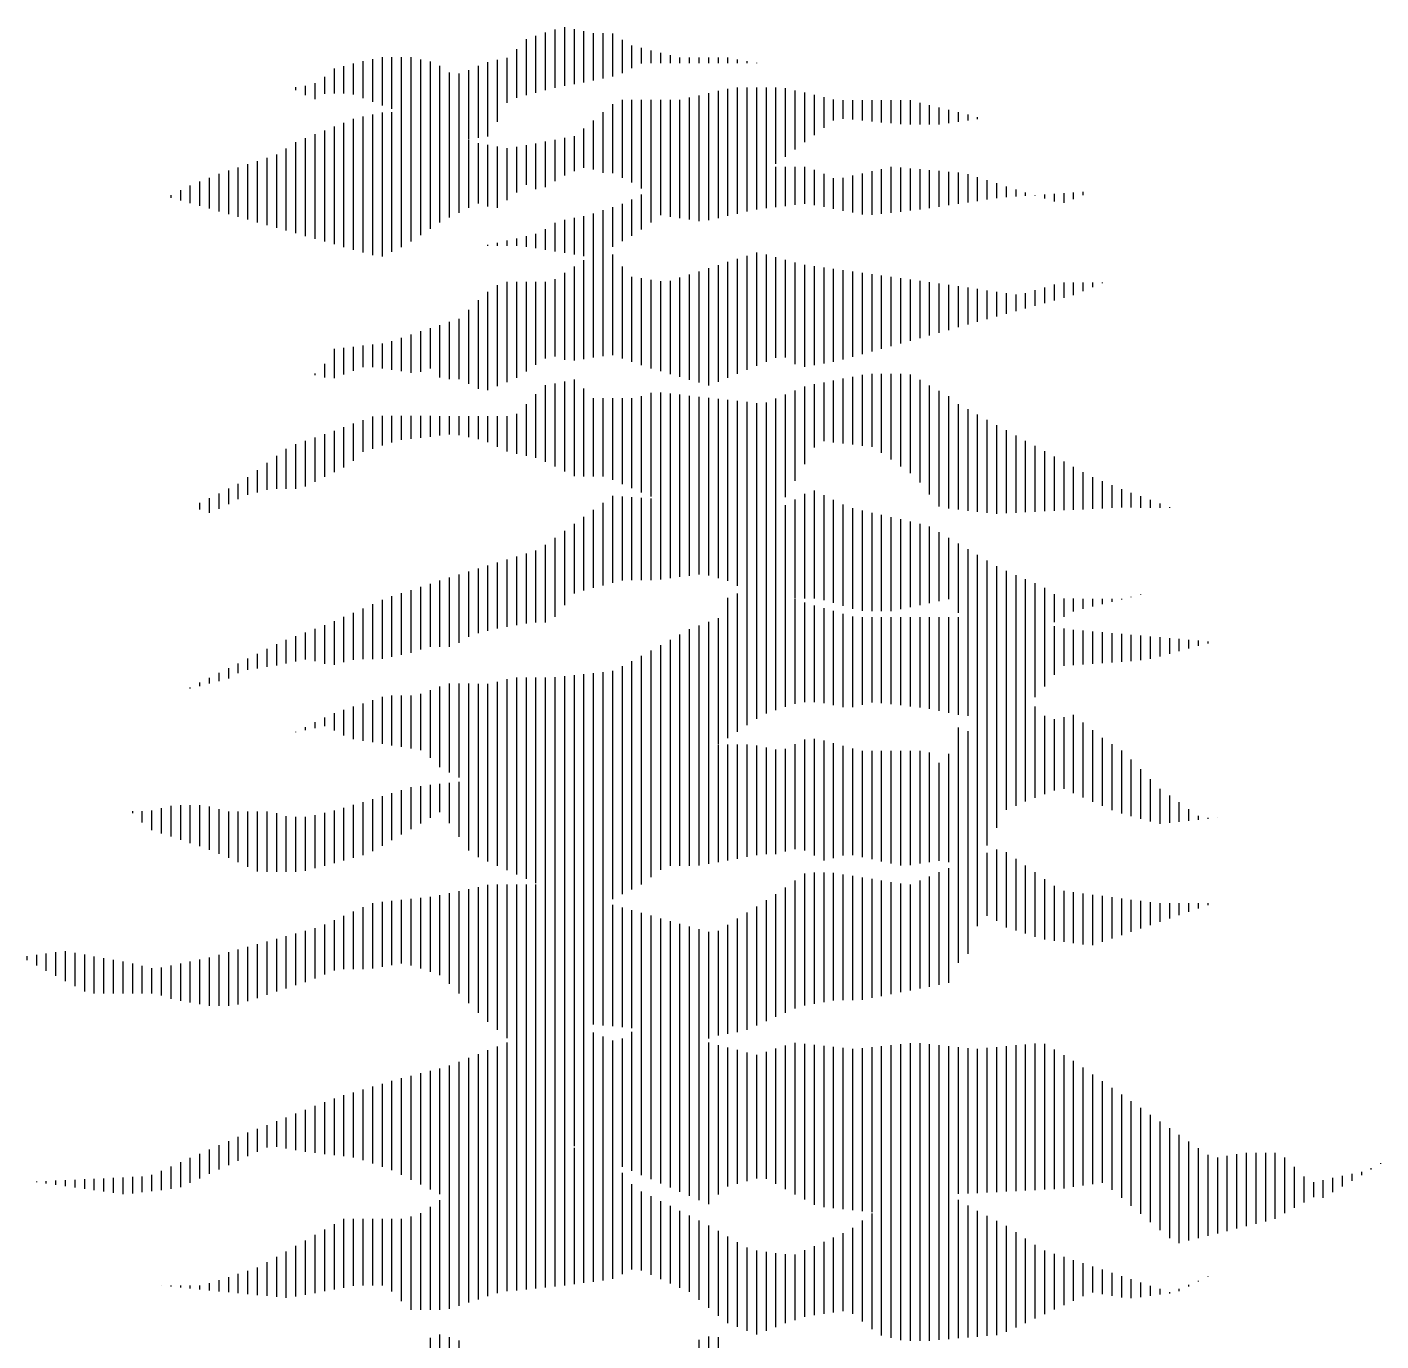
# Model space of a CAD drawing. Header units: millimetres. Extents: x 79741 to 173011, y 86123 to 135501.
# Drawn here: x 138283 to 143156, y 123466 to 128195 of the extents above; entities that cross this region are included whole.
import ezdxf

# ---------------------------------------------------------------- set-up
doc = ezdxf.new("R2010")
doc.units = ezdxf.units.MM

# ---------------------------------------------------------------- blocks, each defined once
blk = doc.blocks.new('A$C4B0C6653')
at = {"color": 0}
for p, q in [((2488.3, 7447.4), (2488.3, 7652.9)), ((2522.9, 7456.2), (2522.9, 7663.9)), ((2557.4, 7465.1), (2557.4, 7675)), ((2592, 7471.9), (2592, 7683.9)), ((2626.6, 7478.2), (2626.6, 7676.6)), ((2661.1, 7484.4), (2661.1, 7669.3)), ((2695.7, 7491.2), (2695.7, 7662.1)), ((2730.2, 7498.4), (2730.2, 7662.1)), ((2764.8, 7505.6), (2764.8, 7660.9)), ((2419.2, 7429.6), (2419.2, 7604.9)), ((2453.8, 7438.5), (2453.8, 7640.8)), ((2799.4, 7517.8), (2799.4, 7638.2)), ((2833.9, 7535.6), (2833.9, 7617.9)), ((2868.5, 7553.3), (2868.5, 7609)), ((1866.2, 7427.8), (1866.2, 7560.7)), ((1900.8, 7414.9), (1900.8, 7568.6)), ((1935.4, 7402), (1935.4, 7575.2)), ((1969.9, 7389.2), (1969.9, 7575.2)), ((2004.5, 7374.5), (2004.5, 7575.1)), ((2039, 7355.2), (2039, 7575.1)), ((2073.6, 7335.9), (2073.6, 7567.3)), ((2108.2, 7316.6), (2108.2, 7559.4)), ((2315.5, 7290.5), (2315.5, 7557.8)), ((2350.1, 7342.5), (2350.1, 7565.7)), ((2384.6, 7411.5), (2384.6, 7573.5)), ((2903, 7554.3), (2903, 7600.1)), ((2937.6, 7554.3), (2937.6, 7591.2)), ((2972.2, 7554.3), (2972.2, 7582.3)), ((3006.7, 7554.3), (3006.7, 7574.3)), ((3041.3, 7554.2), (3041.3, 7574.2)), ((3075.8, 7554.2), (3075.8, 7574.2)), ((3110.4, 7554.2), (3110.4, 7574.2)), ((3145, 7554.1), (3145, 7574.2)), ((3179.5, 7554.1), (3179.5, 7573.9)), ((3214.1, 7554.1), (3214.1, 7567.6)), ((3248.6, 7554), (3248.6, 7561.3)), ((3283.2, 7554), (3283.2, 7555)), ((1728, 7443.1), (1728, 7504.7)), ((1762.6, 7445.2), (1762.6, 7534.8)), ((1797.1, 7445.2), (1797.1, 7543.7)), ((1831.7, 7440.7), (1831.7, 7552.6)), ((2142.7, 7297.3), (2142.7, 7544.4)), ((2177.3, 7278), (2177.3, 7520.4)), ((2211.8, 7273), (2211.8, 7516.6)), ((2246.4, 7278.9), (2246.4, 7528.5)), ((2281, 7284.7), (2281, 7544.1)), ((1624.3, 7456.3), (1624.3, 7467.9)), ((1658.9, 7438.5), (1658.9, 7472.1)), ((1693.4, 7424.9), (1693.4, 7482.3)), ((3179.5, 7094.5), (3179.5, 7461.7)), ((3214.1, 7111.8), (3214.1, 7466.5)), ((3248.6, 7129), (3248.6, 7466.5)), ((3283.2, 7146.3), (3283.2, 7466.4)), ((3317.8, 7165.9), (3317.8, 7466.4)), ((3352.3, 7191.5), (3352.3, 7466.4)), ((3386.9, 7217.1), (3386.9, 7463.8)), ((3421.4, 7243.1), (3421.4, 7455.8)), ((2799.4, 7141.2), (2799.4, 7421.8)), ((2833.9, 7124.4), (2833.9, 7421.8)), ((2868.5, 7102.3), (2868.5, 7421.8)), ((2903, 7075.6), (2903, 7421.7)), ((2937.6, 7048.9), (2937.6, 7421.7)), ((2972.2, 7056.1), (2972.2, 7421.7)), ((3006.7, 7063.3), (3006.7, 7422.5)), ((3041.3, 7070.5), (3041.3, 7430.3)), ((3075.8, 7076.5), (3075.8, 7438.2)), ((3110.4, 7082.3), (3110.4, 7446)), ((3145, 7088.2), (3145, 7453.9)), ((3456, 7269.2), (3456, 7447.8)), ((3490.6, 7295.4), (3490.6, 7439.8)), ((3525.1, 7321.5), (3525.1, 7431.8)), ((3559.7, 7347.6), (3559.7, 7423.8)), ((3594.2, 7353.9), (3594.2, 7421.1)), ((3628.8, 7350.7), (3628.8, 7421.1)), ((3663.4, 7347.5), (3663.4, 7421.1)), ((3697.9, 7344.2), (3697.9, 7421.1)), ((3732.5, 7341), (3732.5, 7421)), ((3767, 7337.7), (3767, 7421)), ((3801.6, 7334.5), (3801.6, 7421)), ((3836.2, 7333.4), (3836.2, 7420.3)), ((3870.7, 7333.3), (3870.7, 7411.7)), ((1866.2, 6872.5), (1866.2, 7362.5)), ((1900.8, 6862.7), (1900.8, 7369.6)), ((1935.4, 6857.6), (1935.4, 7376.6)), ((1969.9, 6874.4), (1969.9, 7377.7)), ((2004.5, 6891.1), (2004.5, 7373.2)), ((2039, 6911.7), (2039, 7368.8)), ((2073.6, 6934.5), (2073.6, 7364.3)), ((2108.2, 6957.3), (2108.2, 7359.8)), ((2730.2, 7159.2), (2730.2, 7377.1)), ((2764.8, 7158.1), (2764.8, 7406.5)), ((3905.3, 7333.3), (3905.3, 7403.1)), ((3939.8, 7333.3), (3939.8, 7394.6)), ((3974.4, 7337.8), (3974.4, 7386)), ((4009, 7342.8), (4009, 7377.4)), ((4043.5, 7347.9), (4043.5, 7368.8)), ((4078.1, 7353), (4078.1, 7360.2)), ((1728, 6912), (1728, 7311.8)), ((1762.6, 6902.1), (1762.6, 7325.7)), ((1797.1, 6892.2), (1797.1, 7339.6)), ((1831.7, 6882.4), (1831.7, 7353.4)), ((2142.7, 6980.1), (2142.7, 7346.9)), ((2177.3, 6998.4), (2177.3, 7323.6)), ((2661.1, 7177.1), (2661.1, 7318.3)), ((2695.7, 7170.8), (2695.7, 7347.7)), ((1624.3, 6941.5), (1624.3, 7270.2)), ((1658.9, 6931.7), (1658.9, 7284.1)), ((1693.4, 6921.8), (1693.4, 7298)), ((2211.8, 7015.6), (2211.8, 7300.3)), ((2246.4, 7032.9), (2246.4, 7277)), ((2281, 7049), (2281, 7265.6)), ((2488.3, 7100.1), (2488.3, 7265.4)), ((2522.9, 7108.2), (2522.9, 7271.8)), ((2557.4, 7129.1), (2557.4, 7278.3)), ((2592, 7149.9), (2592, 7284.7)), ((2626.6, 7165.6), (2626.6, 7291.2)), ((1520.6, 6971.1), (1520.6, 7213.2)), ((1555.2, 6961.3), (1555.2, 7224.7)), ((1589.8, 6951.4), (1589.8, 7247.2)), ((2315.5, 7038.4), (2315.5, 7259.7)), ((2350.1, 7033.7), (2350.1, 7253.8)), ((2384.6, 7061.1), (2384.6, 7247.9)), ((2419.2, 7088.6), (2419.2, 7252.5)), ((2453.8, 7116), (2453.8, 7258.9)), ((1382.4, 7010.5), (1382.4, 7167.3)), ((1417, 7000.7), (1417, 7178.8)), ((1451.5, 6990.8), (1451.5, 7190.3)), ((1486.1, 6981), (1486.1, 7201.8)), ((3283.2, 7027.5), (3283.2, 7169)), ((3317.8, 7032), (3317.8, 7177.9)), ((3352.3, 7035.9), (3352.3, 7181.1)), ((3386.9, 7039.8), (3386.9, 7181.1)), ((3421.4, 7043.7), (3421.4, 7181.1)), ((3456, 7047.6), (3456, 7181.1)), ((3490.6, 7043.1), (3490.6, 7169.6)), ((3697.9, 7007.7), (3697.9, 7164.8)), ((3732.5, 7011.6), (3732.5, 7172.6)), ((3767, 7015.5), (3767, 7180.5)), ((3801.6, 7019.4), (3801.6, 7177.9)), ((3836.2, 7023.3), (3836.2, 7174.9)), ((3870.7, 7027.2), (3870.7, 7171.9)), ((3905.3, 7032.1), (3905.3, 7168.9)), ((3939.8, 7037.2), (3939.8, 7166)), ((1278.7, 7040.1), (1278.7, 7128.4)), ((1313.3, 7030.3), (1313.3, 7141.8)), ((1347.8, 7020.4), (1347.8, 7155.1)), ((2937.6, 7006.4), (2937.6, 7116.4)), ((2972.2, 7001.2), (2972.2, 7119.6)), ((3006.7, 6996.1), (3006.7, 7122.7)), ((3041.3, 6991), (3041.3, 7125.9)), ((3075.8, 6985.8), (3075.8, 7129)), ((3110.4, 6988.3), (3110.4, 7132.2)), ((3145, 6996.1), (3145, 7135.3)), ((3179.5, 7004), (3179.5, 7142.5)), ((3214.1, 7011.8), (3214.1, 7151.3)), ((3248.6, 7019.7), (3248.6, 7160.2)), ((3525.1, 7036.3), (3525.1, 7155.1)), ((3559.7, 7029.5), (3559.7, 7140.6)), ((3594.2, 7022.7), (3594.2, 7141.3)), ((3628.8, 7015.9), (3628.8, 7149.1)), ((3663.4, 7009.1), (3663.4, 7156.9)), ((3974.4, 7042.3), (3974.4, 7163)), ((4009, 7047.4), (4009, 7160)), ((4043.5, 7052.6), (4043.5, 7154.1)), ((4078.1, 7057.7), (4078.1, 7143.3)), ((4112.6, 7062.8), (4112.6, 7132.4)), ((4147.2, 7067.9), (4147.2, 7121.5)), ((1175, 7069.7), (1175, 7078.7)), ((1209.6, 7059.8), (1209.6, 7096.5)), ((1244.2, 7050), (1244.2, 7114.2)), ((2868.5, 6955.1), (2868.5, 7081.3)), ((2903, 6980.7), (2903, 7098.8)), ((4181.8, 7071.6), (4181.8, 7110.6)), ((4216.3, 7073.9), (4216.3, 7099.7)), ((4250.9, 7076.3), (4250.9, 7088.8)), ((4285.4, 7077.9), (4285.4, 7078.6)), ((4320, 7067), (4320, 7081)), ((4354.6, 7056.1), (4354.6, 7083.3)), ((4389.1, 7050.8), (4389.1, 7085.7)), ((4423.7, 7064.9), (4423.7, 7088)), ((4458.2, 7079.1), (4458.2, 7090.4)), ((2730.2, 6873.9), (2730.2, 7024.6)), ((2764.8, 6893.4), (2764.8, 7035.9)), ((2799.4, 6912.9), (2799.4, 7047.2)), ((2833.9, 6932.3), (2833.9, 7063.7)), ((2557.4, 6876.3), (2557.4, 6979.4)), ((2592, 6870.7), (2592, 6989.7)), ((2626.6, 6865), (2626.6, 6996.7)), ((2661.1, 6859.4), (2661.1, 7003.8)), ((2695.7, 6854.4), (2695.7, 7013.4)), ((2419.2, 6896.7), (2419.2, 6923.4)), ((2453.8, 6893.2), (2453.8, 6931.3)), ((2488.3, 6887.5), (2488.3, 6939.1)), ((2522.9, 6881.9), (2522.9, 6956.8)), ((2315.5, 6896.8), (2315.5, 6899.9)), ((2350.1, 6896.8), (2350.1, 6907.7)), ((2384.6, 6896.7), (2384.6, 6915.6)), ((2730.2, 6499), (2730.2, 6890.1)), ((3283.2, 6464.7), (3283.2, 6872)), ((2661.1, 6489), (2661.1, 6844.7)), ((2695.7, 6494), (2695.7, 6867.4)), ((2764.8, 6502.6), (2764.8, 6865)), ((3145, 6406.9), (3145, 6827.1)), ((3179.5, 6421.3), (3179.5, 6838.3)), ((3214.1, 6435.8), (3214.1, 6849.5)), ((3248.6, 6450.2), (3248.6, 6860.7)), ((3317.8, 6479.1), (3317.8, 6865.1)), ((3352.3, 6493.6), (3352.3, 6855.4)), ((3386.9, 6494.9), (3386.9, 6845.7)), ((3421.4, 6470.9), (3421.4, 6836.1)), ((3456, 6460.7), (3456, 6828.6)), ((3490.6, 6466.7), (3490.6, 6823.7)), ((2557.4, 6498.4), (2557.4, 6776.6)), ((2592, 6486.4), (2592, 6799.3)), ((2626.6, 6484), (2626.6, 6822)), ((2799.4, 6490.6), (2799.4, 6821.5)), ((2833.9, 6478.6), (2833.9, 6785.3)), ((2868.5, 6466.6), (2868.5, 6779.9)), ((2903, 6455.2), (2903, 6774.6)), ((3006.7, 6424.5), (3006.7, 6782.2)), ((3041.3, 6414.2), (3041.3, 6793.4)), ((3075.8, 6404), (3075.8, 6804.6)), ((3110.4, 6393.7), (3110.4, 6815.8)), ((3525.1, 6472.6), (3525.1, 6818.9)), ((3559.7, 6478.6), (3559.7, 6814)), ((3594.2, 6487.1), (3594.2, 6809.2)), ((3628.8, 6496.8), (3628.8, 6804.3)), ((3663.4, 6506.5), (3663.4, 6799.4)), ((3697.9, 6516.1), (3697.9, 6794.6)), ((3732.5, 6525.8), (3732.5, 6789.7)), ((3767, 6535.5), (3767, 6784.9)), ((3801.6, 6545.1), (3801.6, 6780)), ((3836.2, 6554.8), (3836.2, 6775.2)), ((2315.5, 6377.1), (2315.5, 6731.1)), ((2350.1, 6391.2), (2350.1, 6755)), ((2384.6, 6405.3), (2384.6, 6766.6)), ((2419.2, 6421.4), (2419.2, 6766.6)), ((2453.8, 6444.6), (2453.8, 6766.6)), ((2488.3, 6467.8), (2488.3, 6766.5)), ((2522.9, 6491), (2522.9, 6766.5)), ((2937.6, 6445), (2937.6, 6769.2)), ((2972.2, 6434.7), (2972.2, 6770.9)), ((3870.7, 6564.5), (3870.7, 6770.3)), ((3905.3, 6574.1), (3905.3, 6765.4)), ((3939.8, 6583.8), (3939.8, 6760.6)), ((3974.4, 6593.5), (3974.4, 6755.7)), ((4009, 6603.2), (4009, 6750.9)), ((4043.5, 6612.8), (4043.5, 6746)), ((4078.1, 6622.5), (4078.1, 6741.2)), ((4112.6, 6632.2), (4112.6, 6736.3)), ((4147.2, 6641.8), (4147.2, 6731.4)), ((4181.8, 6651.5), (4181.8, 6726.6)), ((4250.9, 6670.8), (4250.9, 6726.6)), ((4285.4, 6680.5), (4285.4, 6736.8)), ((4320, 6690.2), (4320, 6747)), ((4354.6, 6699.8), (4354.6, 6757.1)), ((4389.1, 6709.5), (4389.1, 6764.9)), ((4423.7, 6719.2), (4423.7, 6764.9)), ((4458.2, 6733.3), (4458.2, 6764.9)), ((4492.8, 6747.7), (4492.8, 6764.8)), ((4527.4, 6762.1), (4527.4, 6764.8)), ((2281, 6381.7), (2281, 6700.8)), ((4216.3, 6661.2), (4216.3, 6721.7)), ((2211.8, 6416.5), (2211.8, 6633.4)), ((2246.4, 6399.3), (2246.4, 6666.3)), ((2073.6, 6443.1), (2073.6, 6589)), ((2108.2, 6455.1), (2108.2, 6600.3)), ((2142.7, 6422.4), (2142.7, 6611.3)), ((2177.3, 6416.5), (2177.3, 6622.4)), ((1831.7, 6447), (1831.7, 6533.3)), ((1866.2, 6459.3), (1866.2, 6537.2)), ((1900.8, 6459.3), (1900.8, 6541.1)), ((1935.4, 6455), (1935.4, 6545)), ((1969.9, 6450), (1969.9, 6553.2)), ((2004.5, 6444.9), (2004.5, 6565.1)), ((2039, 6439.9), (2039, 6577.1)), ((1762.6, 6420.3), (1762.6, 6525.5)), ((1797.1, 6433.6), (1797.1, 6529.4)), ((1693.4, 6430.7), (1693.4, 6436.9)), ((1728, 6422.8), (1728, 6471.6)), ((3697.9, 6173), (3697.9, 6435.2)), ((3732.5, 6151.4), (3732.5, 6435.2)), ((3767, 6127), (3767, 6435.2)), ((3801.6, 6102.6), (3801.6, 6435.2)), ((3836.2, 6078.1), (3836.2, 6433.3)), ((2522.9, 6119), (2522.9, 6394.5)), ((2557.4, 6101.7), (2557.4, 6401.5)), ((2592, 6084.4), (2592, 6408.5)), ((2626.6, 6067.1), (2626.6, 6415.6)), ((3456, 6110.2), (3456, 6390.2)), ((3490.6, 6170.3), (3490.6, 6398.4)), ((3525.1, 6192.9), (3525.1, 6405.1)), ((3559.7, 6188.9), (3559.7, 6411.8)), ((3594.2, 6185), (3594.2, 6418.5)), ((3628.8, 6181), (3628.8, 6425.3)), ((3663.4, 6177), (3663.4, 6432)), ((3870.7, 6045.1), (3870.7, 6413.7)), ((3905.3, 6001.6), (3905.3, 6394.2)), ((2488.3, 6133.2), (2488.3, 6362.1)), ((2661.1, 6065.8), (2661.1, 6383.1)), ((2695.7, 6065.8), (2695.7, 6348.5)), ((2730.2, 6065.8), (2730.2, 6348.5)), ((2764.8, 6054.4), (2764.8, 6348.5)), ((2799.4, 6039), (2799.4, 6348.4)), ((2833.9, 6023.7), (2833.9, 6348.4)), ((2868.5, 6008.4), (2868.5, 6355)), ((2903, 5994.3), (2903, 6366.9)), ((2937.6, 5982.9), (2937.6, 6368.3)), ((2972.2, 5971.5), (2972.2, 6364.6)), ((3006.7, 5960.1), (3006.7, 6360.8)), ((3041.3, 5948.7), (3041.3, 6357)), ((3075.8, 5937.3), (3075.8, 6353.3)), ((3110.4, 5928.5), (3110.4, 6349.5)), ((3145, 5921.4), (3145, 6345.7)), ((3179.5, 5914.3), (3179.5, 6341.9)), ((3214.1, 5912.4), (3214.1, 6338.2)), ((3352.3, 5933.1), (3352.3, 6346.8)), ((3386.9, 5991.5), (3386.9, 6361.3)), ((3421.4, 6050.1), (3421.4, 6375.7)), ((3939.8, 5958), (3939.8, 6374.6)), ((3974.4, 5951), (3974.4, 6355.1)), ((2419.2, 6147.4), (2419.2, 6291.5)), ((2453.8, 6140.3), (2453.8, 6326.8)), ((3248.6, 5917.5), (3248.6, 6334.4)), ((3283.2, 5922.5), (3283.2, 6330.6)), ((3317.8, 5927.6), (3317.8, 6332.3)), ((4009, 5947), (4009, 6326.8)), ((4043.5, 5943), (4043.5, 6308)), ((4078.1, 5939.1), (4078.1, 6289.1)), ((1797.1, 6098.7), (1797.1, 6243.8)), ((1831.7, 6122.3), (1831.7, 6256.6)), ((1866.2, 6155), (1866.2, 6269.4)), ((1900.8, 6166.2), (1900.8, 6282.2)), ((1935.4, 6177.5), (1935.4, 6284.1)), ((1969.9, 6188.8), (1969.9, 6284.1)), ((2004.5, 6197.7), (2004.5, 6284.1)), ((2039, 6201.6), (2039, 6284)), ((2073.6, 6205.5), (2073.6, 6284)), ((2108.2, 6209.4), (2108.2, 6284)), ((2142.7, 6213.4), (2142.7, 6283.9)), ((2177.3, 6217.3), (2177.3, 6283.9)), ((2211.8, 6214.6), (2211.8, 6283.9)), ((2246.4, 6207.5), (2246.4, 6283.9)), ((2281, 6200.4), (2281, 6283.8)), ((2315.5, 6189.4), (2315.5, 6283.8)), ((2350.1, 6172.5), (2350.1, 6283.8)), ((2384.6, 6155.7), (2384.6, 6283.7)), ((4112.6, 5935.1), (4112.6, 6270.3)), ((4147.2, 5932.3), (4147.2, 6251.5)), ((1658.9, 6029.7), (1658.9, 6194.4)), ((1693.4, 6047.4), (1693.4, 6206.3)), ((1728, 6065.2), (1728, 6218.2)), ((1762.6, 6082), (1762.6, 6231)), ((4181.8, 5934.1), (4181.8, 6232.6)), ((4216.3, 5935.8), (4216.3, 6213.8)), ((4250.9, 5937.5), (4250.9, 6194.9)), ((1555.2, 6021.7), (1555.2, 6140.5)), ((1589.8, 6021.7), (1589.8, 6166.1)), ((1624.3, 6021.7), (1624.3, 6182.4)), ((4285.4, 5939.3), (4285.4, 6176.1)), ((4320, 5941), (4320, 6157.3)), ((1520.6, 6017.9), (1520.6, 6114.9)), ((4354.6, 5942.8), (4354.6, 6138.4)), ((4389.1, 5944.5), (4389.1, 6119.6)), ((4423.7, 5946.3), (4423.7, 6100.7)), ((1451.5, 6000.2), (1451.5, 6063.6)), ((1486.1, 6009), (1486.1, 6089.2)), ((4458.2, 5948), (4458.2, 6081.9)), ((4492.8, 5949.8), (4492.8, 6063.4)), ((4527.4, 5951.5), (4527.4, 6049.2)), ((1347.8, 5950.3), (1347.8, 6005.6)), ((1382.4, 5967.2), (1382.4, 6022.8)), ((1417, 5984.1), (1417, 6040.1)), ((2764.8, 5682.9), (2764.8, 5996.5)), ((2799.4, 5691.7), (2799.4, 5994.1)), ((3456, 5627.3), (3456, 6004.3)), ((3490.6, 5627.3), (3490.6, 6016)), ((3525.1, 5621.1), (3525.1, 5999)), ((4561.9, 5953.3), (4561.9, 6035)), ((4596.5, 5954.1), (4596.5, 6020.8)), ((4631, 5954.1), (4631, 6007.8)), ((4665.6, 5954), (4665.6, 5994.9)), ((1278.7, 5947.1), (1278.7, 5971.1)), ((1313.3, 5935.1), (1313.3, 5988.3)), ((2695.7, 5665.2), (2695.7, 5946.6)), ((2730.2, 5674), (2730.2, 5971.8)), ((2833.9, 5692.9), (2833.9, 5991.8)), ((2868.5, 5692.8), (2868.5, 5989.4)), ((2903, 5692.8), (2903, 5987.1)), ((2937.6, 5695.8), (2937.6, 5984.7)), ((2972.2, 5700.2), (2972.2, 5982.4)), ((3006.7, 5704.6), (3006.7, 5980.1)), ((3041.3, 5709.1), (3041.3, 5977.7)), ((3075.8, 5713.5), (3075.8, 5975.4)), ((3110.4, 5709.7), (3110.4, 5973)), ((3145, 5700.8), (3145, 5970.7)), ((3179.5, 5691.1), (3179.5, 5968.3)), ((3214.1, 5672.7), (3214.1, 5966)), ((3248.6, 5647.5), (3248.6, 5963.7)), ((3283.2, 5647.4), (3283.2, 5961.3)), ((3317.8, 5642.5), (3317.8, 5959)), ((3352.3, 5627.4), (3352.3, 5956.6)), ((3386.9, 5627.3), (3386.9, 5962.6)), ((3421.4, 5627.3), (3421.4, 5983.4)), ((3559.7, 5610.9), (3559.7, 5982)), ((3594.2, 5600.6), (3594.2, 5965)), ((3628.8, 5590.4), (3628.8, 5951.7)), ((4700.2, 5954), (4700.2, 5982.1)), ((4734.7, 5954), (4734.7, 5969.2)), ((4769.3, 5953.9), (4769.3, 5956.3)), ((2626.6, 5645.4), (2626.6, 5896.3)), ((2661.1, 5656.3), (2661.1, 5921.4)), ((3663.4, 5582.1), (3663.4, 5943.8)), ((3697.9, 5582), (3697.9, 5935.9)), ((3732.5, 5582), (3732.5, 5928)), ((3767, 5582), (3767, 5920.1)), ((3801.6, 5589), (3801.6, 5912.1)), ((3836.2, 5596), (3836.2, 5904.2)), ((3870.7, 5603.1), (3870.7, 5896.3)), ((2592, 5603), (2592, 5871.1)), ((3905.3, 5610.1), (3905.3, 5886.5)), ((3939.8, 5617.2), (3939.8, 5866)), ((2488.3, 5540.5), (2488.3, 5800)), ((2522.9, 5540.5), (2522.9, 5820.8)), ((2557.4, 5560.6), (2557.4, 5846)), ((3974.4, 5624.2), (3974.4, 5845.6)), ((4009, 5575), (4009, 5825.1)), ((4043.5, 5492.4), (4043.5, 5804.7)), ((2350.1, 5519.3), (2350.1, 5756.7)), ((2384.6, 5525.1), (2384.6, 5767.5)), ((2419.2, 5531), (2419.2, 5778.3)), ((2453.8, 5536.8), (2453.8, 5789.2)), ((4078.1, 5471.6), (4078.1, 5784.2)), ((4112.6, 5471.6), (4112.6, 5763.8)), ((2177.3, 5453.2), (2177.3, 5702.5)), ((2211.8, 5467), (2211.8, 5713.3)), ((2246.4, 5489.6), (2246.4, 5724.2)), ((2281, 5502.2), (2281, 5735)), ((2315.5, 5511), (2315.5, 5745.8)), ((4147.2, 5471.6), (4147.2, 5743.3)), ((4181.8, 5471.5), (4181.8, 5726.1)), ((4216.3, 5471.5), (4216.3, 5711.3)), ((2039, 5431.2), (2039, 5657.6)), ((2073.6, 5443.1), (2073.6, 5668.9)), ((2108.2, 5453.3), (2108.2, 5680.3)), ((2142.7, 5453.3), (2142.7, 5691.6)), ((4250.9, 5484.6), (4250.9, 5696.5)), ((4285.4, 5503.8), (4285.4, 5681.8)), ((4320, 5523), (4320, 5665.9)), ((1900.8, 5408.4), (1900.8, 5606.5)), ((1935.4, 5409.9), (1935.4, 5621.8)), ((1969.9, 5417), (1969.9, 5634.9)), ((2004.5, 5424), (2004.5, 5646.2)), ((3179.5, 5124.3), (3179.5, 5628.9)), ((3214.1, 5147.6), (3214.1, 5645.1)), ((3248.6, 5170.8), (3248.6, 5647.5)), ((3283.2, 5194), (3283.2, 5647.4)), ((3317.8, 5213.4), (3317.8, 5647.4)), ((3352.3, 5225.1), (3352.3, 5647.2)), ((3386.9, 5236.8), (3386.9, 5635.9)), ((3421.4, 5248.5), (3421.4, 5624.6)), ((3456, 5254.5), (3456, 5613.2)), ((4354.6, 5542.2), (4354.6, 5643.2)), ((4389.1, 5561.4), (4389.1, 5626.5)), ((4423.7, 5580.6), (4423.7, 5626.5)), ((4458.2, 5589.6), (4458.2, 5626.4)), ((4492.8, 5598.1), (4492.8, 5626.4)), ((4527.4, 5606.6), (4527.4, 5626.4)), ((4561.9, 5615.2), (4561.9, 5626.3)), ((4596.5, 5623.7), (4596.5, 5626.3)), ((4631, 5632.2), (4631, 5633.3)), ((4665.6, 5640.8), (4665.6, 5641.2)), ((1797.1, 5397.4), (1797.1, 5560.7)), ((1831.7, 5406.3), (1831.7, 5576)), ((1866.2, 5408.5), (1866.2, 5591.3)), ((3145, 5104.2), (3145, 5556.5)), ((3490.6, 5254.4), (3490.6, 5602.2)), ((3525.1, 5250.1), (3525.1, 5592.1)), ((3559.7, 5243), (3559.7, 5582.1)), ((3594.2, 5235.9), (3594.2, 5572)), ((3628.8, 5235.6), (3628.8, 5561.9)), ((3663.4, 5244.4), (3663.4, 5559.5)), ((3697.9, 5253.3), (3697.9, 5559.5)), ((3732.5, 5250.7), (3732.5, 5559.5)), ((3767, 5246.8), (3767, 5559.5)), ((3801.6, 5242.8), (3801.6, 5559.4)), ((3836.2, 5238.8), (3836.2, 5559.4)), ((3870.7, 5234.9), (3870.7, 5559.4)), ((3905.3, 5230.3), (3905.3, 5559.3)), ((3939.8, 5223.1), (3939.8, 5559.3)), ((3974.4, 5215.8), (3974.4, 5559.3)), ((4009, 5208.7), (4009, 5559.3)), ((4043.5, 5204.2), (4043.5, 5559.2)), ((4078.1, 5199.7), (4078.1, 5568.1)), ((4112.6, 5195.2), (4112.6, 5580.1)), ((4147.2, 5190.8), (4147.2, 5574.9)), ((4181.8, 5202.1), (4181.8, 5566.9)), ((4216.3, 5225.3), (4216.3, 5559)), ((1693.4, 5401.3), (1693.4, 5518.3)), ((1728, 5392.4), (1728, 5531.6)), ((1762.6, 5388.5), (1762.6, 5545.4)), ((3041.3, 5044.8), (3041.3, 5516.1)), ((3075.8, 5064.6), (3075.8, 5529.8)), ((3110.4, 5084.4), (3110.4, 5543.2)), ((4250.9, 5248.5), (4250.9, 5551.1)), ((4285.4, 5271.7), (4285.4, 5543.2)), ((4320, 5310.3), (4320, 5535.3)), ((4354.6, 5352.7), (4354.6, 5527.4)), ((4389.1, 5384.5), (4389.1, 5519.5)), ((4423.7, 5387), (4423.7, 5514.6)), ((4458.2, 5389.5), (4458.2, 5511.6)), ((4492.8, 5392), (4492.8, 5508.6)), ((1555.2, 5386.2), (1555.2, 5462.5)), ((1589.8, 5393.3), (1589.8, 5478.4)), ((1624.3, 5400.3), (1624.3, 5491.7)), ((1658.9, 5407.3), (1658.9, 5505)), ((2937.6, 5019.1), (2937.6, 5459)), ((2972.2, 5025.4), (2972.2, 5478)), ((3006.7, 5031.6), (3006.7, 5497)), ((4527.4, 5394.5), (4527.4, 5505.6)), ((4561.9, 5397), (4561.9, 5502.6)), ((4596.5, 5399.5), (4596.5, 5499.6)), ((4631, 5402), (4631, 5496.6)), ((4665.6, 5404.5), (4665.6, 5493.6)), ((4700.2, 5409.4), (4700.2, 5490.6)), ((4734.7, 5418.7), (4734.7, 5487.6)), ((4769.3, 5428.1), (4769.3, 5484.6)), ((4803.8, 5437.4), (4803.8, 5481.6)), ((4838.4, 5446.7), (4838.4, 5478.7)), ((4873, 5456.1), (4873, 5475.7)), ((4907.5, 5465.4), (4907.5, 5472.7)), ((1451.5, 5370.4), (1451.5, 5410.8)), ((1486.1, 5375.6), (1486.1, 5428.1)), ((1520.6, 5380.9), (1520.6, 5445.3)), ((2868.5, 4999.5), (2868.5, 5420.9)), ((2903, 5011.2), (2903, 5439.9)), ((1382.4, 5338.7), (1382.4, 5376.3)), ((1417, 5358.3), (1417, 5393.6)), ((2730.2, 4969.9), (2730.2, 5362)), ((2764.8, 4969.8), (2764.8, 5366.9)), ((2799.4, 4976.1), (2799.4, 5383.1)), ((2833.9, 4987.8), (2833.9, 5401.8)), ((1278.7, 5312.1), (1278.7, 5324.6)), ((1313.3, 5321), (1313.3, 5341.8)), ((1347.8, 5329.8), (1347.8, 5359.1)), ((2177.3, 5000.2), (2177.3, 5320.6)), ((2211.8, 4982.4), (2211.8, 5320.6)), ((2246.4, 4968.3), (2246.4, 5320.6)), ((2281, 4962.3), (2281, 5320.5)), ((2315.5, 4956.3), (2315.5, 5320.5)), ((2350.1, 4950.3), (2350.1, 5327.4)), ((2384.6, 4947.6), (2384.6, 5336.2)), ((2419.2, 4947.6), (2419.2, 5342.9)), ((2453.8, 4947.6), (2453.8, 5342.9)), ((2488.3, 4949), (2488.3, 5342.9)), ((2522.9, 4952.9), (2522.9, 5342.8)), ((2557.4, 4956.8), (2557.4, 5344.5)), ((2592, 4960.7), (2592, 5348)), ((2626.6, 4964.6), (2626.6, 5351.5)), ((2661.1, 4968.5), (2661.1, 5355)), ((2695.7, 4969.9), (2695.7, 5358.5)), ((1244.2, 5303.2), (1244.2, 5307.3)), ((1935.4, 5104.1), (1935.4, 5273.2)), ((1969.9, 5098.5), (1969.9, 5278.3)), ((2004.5, 5092.8), (2004.5, 5278.2)), ((2039, 5087.2), (2039, 5278.2)), ((2073.6, 5081.6), (2073.6, 5283.4)), ((2108.2, 5053.6), (2108.2, 5297)), ((2142.7, 5020.3), (2142.7, 5310.6)), ((1762.6, 5151.6), (1762.6, 5214.3)), ((1797.1, 5133.8), (1797.1, 5226.1)), ((1831.7, 5121), (1831.7, 5237.8)), ((1866.2, 5115.3), (1866.2, 5249.6)), ((1900.8, 5109.7), (1900.8, 5261.4)), ((4078.1, 4696), (4078.1, 5231.8)), ((4112.6, 4738.4), (4112.6, 5235.8)), ((4147.2, 4802), (4147.2, 5239.8)), ((4181.8, 4866.9), (4181.8, 5243.7)), ((4216.3, 4881.3), (4216.3, 5247.7)), ((4250.9, 4895.8), (4250.9, 5251.6)), ((4285.4, 4909.7), (4285.4, 5238.6)), ((1693.4, 5160.7), (1693.4, 5181.4)), ((1728, 5167.9), (1728, 5198.6)), ((4320, 4923), (4320, 5205.3)), ((4354.6, 4936.3), (4354.6, 5192.6)), ((4389.1, 4941.7), (4389.1, 5200.5)), ((4423.7, 4926.3), (4423.7, 5208.4)), ((4458.2, 4911), (4458.2, 5181.3)), ((1624.3, 5146.3), (1624.3, 5146.9)), ((1658.9, 5153.5), (1658.9, 5164.1)), ((3456, 4720.1), (3456, 5119.2)), ((3490.6, 4702.3), (3490.6, 5121.8)), ((4009, 4671.3), (4009, 5162.3)), ((4043.5, 4664.9), (4043.5, 5149.6)), ((4492.8, 4895.6), (4492.8, 5153.2)), ((4527.4, 4880.3), (4527.4, 5125)), ((2972.2, 4664.4), (2972.2, 5067.9)), ((3006.7, 4664.4), (3006.7, 5079.7)), ((3041.3, 4664.3), (3041.3, 5079.7)), ((3075.8, 4666.1), (3075.8, 5090.4)), ((3110.4, 4672.2), (3110.4, 5101.9)), ((3145, 4678.3), (3145, 5102.1)), ((3179.5, 4684.4), (3179.5, 5102.1)), ((3214.1, 4690.5), (3214.1, 5102.1)), ((3248.6, 4696.6), (3248.6, 5102)), ((3283.2, 4702.6), (3283.2, 5098)), ((3317.8, 4706.6), (3317.8, 5090.9)), ((3352.3, 4707), (3352.3, 5083.8)), ((3386.9, 4715.8), (3386.9, 5085.7)), ((3421.4, 4724.7), (3421.4, 5102.5)), ((3525.1, 4684.5), (3525.1, 5115.9)), ((3559.7, 4692.5), (3559.7, 5106.2)), ((3594.2, 4701.4), (3594.2, 5096.6)), ((3628.8, 4703.1), (3628.8, 5086.9)), ((3663.4, 4695.7), (3663.4, 5079.2)), ((3697.9, 4688.2), (3697.9, 5079.1)), ((3732.5, 4680.7), (3732.5, 5079.1)), ((3767, 4673.3), (3767, 5079.1)), ((3801.6, 4665.8), (3801.6, 5079)), ((3836.2, 4667.5), (3836.2, 5079)), ((3870.7, 4672.8), (3870.7, 5079)), ((3905.3, 4678.1), (3905.3, 5072.6)), ((4561.9, 4864.9), (4561.9, 5102.3)), ((4596.5, 4852.8), (4596.5, 5080.5)), ((2661.1, 4523.8), (2661.1, 5027.2)), ((2695.7, 4511), (2695.7, 5034.5)), ((2730.2, 4528.2), (2730.2, 5028.2)), ((2764.8, 4545.4), (2764.8, 5021.9)), ((2833.9, 4579.9), (2833.9, 5021.8)), ((2868.5, 4597.3), (2868.5, 5029.7)), ((2903, 4623.9), (2903, 5039.7)), ((2937.6, 4650.5), (2937.6, 5053.8)), ((3939.8, 4683.3), (3939.8, 5035.9)), ((3974.4, 4677.6), (3974.4, 5067.7)), ((4631, 4843.1), (4631, 5047.1)), ((2246.4, 4719.9), (2246.4, 4971.2)), ((2281, 4695.8), (2281, 4973.9)), ((2315.5, 4680.2), (2315.5, 4976.6)), ((2350.1, 4664.6), (2350.1, 4979.3)), ((2384.6, 4648.9), (2384.6, 4982)), ((2419.2, 4633.3), (2419.2, 4984.8)), ((2453.8, 4617.7), (2453.8, 4987.5)), ((2488.3, 4602), (2488.3, 4990.2)), ((2522.9, 4586.4), (2522.9, 4993.7)), ((2557.4, 4570.7), (2557.4, 5002.1)), ((2592, 4555.1), (2592, 5010.5)), ((2626.6, 4539.5), (2626.6, 5018.8)), ((2799.4, 4562.7), (2799.4, 5015.6)), ((4665.6, 4833.5), (4665.6, 5012.4)), ((4700.2, 4823.8), (4700.2, 4976.5)), ((1969.9, 4757.2), (1969.9, 4926.3)), ((2004.5, 4777.3), (2004.5, 4937.3)), ((2039, 4797.3), (2039, 4948.1)), ((2073.6, 4817.3), (2073.6, 4952)), ((2108.2, 4837.4), (2108.2, 4955.9)), ((2142.7, 4857.4), (2142.7, 4959.8)), ((2177.3, 4818.1), (2177.3, 4963.7)), ((2211.8, 4769), (2211.8, 4967.6)), ((4734.7, 4816), (4734.7, 4942.2)), ((1175, 4769.9), (1175, 4881.2)), ((1209.6, 4758.4), (1209.6, 4883.6)), ((1244.2, 4746.8), (1244.2, 4883.6)), ((1278.7, 4735.3), (1278.7, 4883.5)), ((1313.3, 4722.1), (1313.3, 4878)), ((1797.1, 4683.9), (1797.1, 4873.8)), ((1831.7, 4693.3), (1831.7, 4883.9)), ((1866.2, 4702.8), (1866.2, 4894.1)), ((1900.8, 4717.1), (1900.8, 4904.3)), ((1935.4, 4737.2), (1935.4, 4915.2)), ((4769.3, 4819.5), (4769.3, 4917.8)), ((4803.8, 4823), (4803.8, 4893.4)), ((1036.8, 4853.9), (1036.8, 4861.2)), ((1071.4, 4820.6), (1071.4, 4861.2)), ((1105.9, 4793), (1105.9, 4863.5)), ((1140.5, 4781.5), (1140.5, 4872.4)), ((1347.8, 4707.9), (1347.8, 4869.1)), ((1382.4, 4693.7), (1382.4, 4860.9)), ((1417, 4678.4), (1417, 4860.9)), ((1451.5, 4661.6), (1451.5, 4860.9)), ((1486.1, 4644.8), (1486.1, 4860.8)), ((1520.6, 4643.1), (1520.6, 4860.8)), ((1555.2, 4643.1), (1555.2, 4854.4)), ((1589.8, 4643.1), (1589.8, 4843.8)), ((1624.3, 4643), (1624.3, 4840.7)), ((1658.9, 4647.3), (1658.9, 4840.7)), ((1693.4, 4656.2), (1693.4, 4847.2)), ((1728, 4665), (1728, 4855.1)), ((1762.6, 4674.5), (1762.6, 4863.6)), ((4838.4, 4826.6), (4838.4, 4869)), ((4873, 4830.1), (4873, 4844.6)), ((4907.5, 4833.6), (4907.5, 4837.9)), ((4942.1, 4837.1), (4942.1, 4837.9)), ((4043.5, 4348.4), (4043.5, 4684.8)), ((4078.1, 4447.7), (4078.1, 4699.3)), ((4112.6, 4484.3), (4112.6, 4712.1)), ((4147.2, 4466.9), (4147.2, 4723.6)), ((4181.8, 4443.1), (4181.8, 4714.3)), ((4216.3, 4432), (4216.3, 4690.1)), ((3456, 4161.7), (3456, 4637.7)), ((3490.6, 4167.6), (3490.6, 4641.4)), ((3525.1, 4173.6), (3525.1, 4641.4)), ((3559.7, 4179.5), (3559.7, 4639.6)), ((3594.2, 4181), (3594.2, 4634.1)), ((3939.8, 4236.6), (3939.8, 4641.5)), ((3974.4, 4243.4), (3974.4, 4655.9)), ((4009, 4315.8), (4009, 4670.4)), ((4250.9, 4420.9), (4250.9, 4665.8)), ((4285.4, 4409.7), (4285.4, 4641.5)), ((2246.4, 4170.3), (2246.4, 4581.1)), ((2281, 4135.7), (2281, 4588.5)), ((2315.5, 4103.5), (2315.5, 4595.9)), ((2350.1, 4074.3), (2350.1, 4597.4)), ((2384.6, 4045), (2384.6, 4597.3)), ((2419.2, 4015.7), (2419.2, 4597.3)), ((2453.8, 4006.8), (2453.8, 4597.3)), ((2488.3, 4006.8), (2488.3, 4597.3)), ((2522.9, 4007.9), (2522.9, 4597.2)), ((2557.4, 4014.9), (2557.4, 4597.2)), ((2592, 4022), (2592, 4597.2)), ((2626.6, 4029), (2626.6, 4597.1)), ((3386.9, 4135.9), (3386.9, 4586.5)), ((3421.4, 4151.2), (3421.4, 4612.1)), ((3628.8, 4180.9), (3628.8, 4628.5)), ((3663.4, 4182.4), (3663.4, 4623)), ((3697.9, 4189.2), (3697.9, 4617.5)), ((3732.5, 4196), (3732.5, 4611.9)), ((3767, 4202.7), (3767, 4606.4)), ((3801.6, 4209.5), (3801.6, 4600.9)), ((3836.2, 4216.3), (3836.2, 4598.1)), ((3870.7, 4223.1), (3870.7, 4612.6)), ((3905.3, 4229.8), (3905.3, 4627)), ((4320, 4399.8), (4320, 4617.2)), ((4354.6, 4395.3), (4354.6, 4593)), ((1935.4, 4301.3), (1935.4, 4535.8)), ((1969.9, 4307.2), (1969.9, 4539.3)), ((2004.5, 4313.2), (2004.5, 4542.8)), ((2039, 4306.6), (2039, 4546.3)), ((2073.6, 4294.8), (2073.6, 4549.8)), ((2108.2, 4283), (2108.2, 4553.3)), ((2142.7, 4271.3), (2142.7, 4558.9)), ((2177.3, 4239.6), (2177.3, 4566.3)), ((2211.8, 4205), (2211.8, 4573.7)), ((2661.1, 4062.9), (2661.1, 4577.4)), ((2695.7, 4093.9), (2695.7, 4556.9)), ((2730.2, 4090.6), (2730.2, 4536.5)), ((3317.8, 4105.4), (3317.8, 4541)), ((3352.3, 4120.7), (3352.3, 4563)), ((4389.1, 4390.8), (4389.1, 4574.3)), ((4423.7, 4386.3), (4423.7, 4569.9)), ((4458.2, 4381.9), (4458.2, 4565.4)), ((4492.8, 4379.1), (4492.8, 4560.9)), ((4527.4, 4391.2), (4527.4, 4556.5)), ((4561.9, 4403.2), (4561.9, 4552)), ((4596.5, 4415.2), (4596.5, 4547.5)), ((4631, 4427.2), (4631, 4543)), ((4665.6, 4439.2), (4665.6, 4538.6)), ((4700.2, 4451.2), (4700.2, 4534.1)), ((1797.1, 4292.6), (1797.1, 4484.6)), ((1831.7, 4292.6), (1831.7, 4500)), ((1866.2, 4292.5), (1866.2, 4515.5)), ((1900.8, 4295.3), (1900.8, 4531)), ((2764.8, 4087.4), (2764.8, 4524.4)), ((2799.4, 4084.2), (2799.4, 4514.7)), ((2833.9, 4080.9), (2833.9, 4505)), ((2868.5, 4077.7), (2868.5, 4495.3)), ((2903, 4074.4), (2903, 4485.5)), ((3248.6, 4074.8), (3248.6, 4496.9)), ((3283.2, 4090.1), (3283.2, 4518.9)), ((4734.7, 4463.2), (4734.7, 4530.3)), ((4769.3, 4475.3), (4769.3, 4530.3)), ((4803.8, 4487.3), (4803.8, 4530.2)), ((4838.4, 4499.3), (4838.4, 4530.2)), ((4873, 4511.3), (4873, 4530.2)), ((4907.5, 4523.3), (4907.5, 4530.1)), ((1693.4, 4259.6), (1693.4, 4440.9)), ((1728, 4273.7), (1728, 4453.6)), ((1762.6, 4287.8), (1762.6, 4469.1)), ((2937.6, 4067.6), (2937.6, 4475.8)), ((2972.2, 4014.7), (2972.2, 4466.1)), ((3006.7, 4006.3), (3006.7, 4456.4)), ((3041.3, 4014.1), (3041.3, 4446.7)), ((3075.8, 4028.5), (3075.8, 4437)), ((3179.5, 4060.2), (3179.5, 4452.8)), ((3214.1, 4066.4), (3214.1, 4474.8)), ((1520.6, 4200.7), (1520.6, 4392.9)), ((1555.2, 4212.1), (1555.2, 4402.5)), ((1589.8, 4223.4), (1589.8, 4412.1)), ((1624.3, 4234.7), (1624.3, 4421.7)), ((1658.9, 4245.9), (1658.9, 4431.3)), ((3110.4, 4043), (3110.4, 4427.2)), ((3145, 4053.9), (3145, 4430.7)), ((656.6, 4324.9), (656.6, 4339.2)), ((691.2, 4306.1), (691.2, 4344.2)), ((725.8, 4287.4), (725.8, 4349.3)), ((760.3, 4268.6), (760.3, 4354.4)), ((794.9, 4249.8), (794.9, 4357.4)), ((829.4, 4231.1), (829.4, 4351.2)), ((864, 4212.3), (864, 4345.1)), ((898.6, 4205.8), (898.6, 4338.9)), ((1347.8, 4160.4), (1347.8, 4344.9)), ((1382.4, 4160.3), (1382.4, 4354.5)), ((1417, 4165.6), (1417, 4364.1)), ((1451.5, 4177.3), (1451.5, 4373.7)), ((1486.1, 4189), (1486.1, 4383.3)), ((933.1, 4205.8), (933.1, 4332.8)), ((967.7, 4205.7), (967.7, 4326.6)), ((1002.2, 4205.7), (1002.2, 4320.5)), ((1036.8, 4205.7), (1036.8, 4313.7)), ((1071.4, 4205.6), (1071.4, 4304.8)), ((1105.9, 4205.6), (1105.9, 4295.9)), ((1140.5, 4197.5), (1140.5, 4298.4)), ((1175, 4185.9), (1175, 4305.8)), ((1209.6, 4178.5), (1209.6, 4313.2)), ((1244.2, 4172.5), (1244.2, 4320.6)), ((1278.7, 4166.5), (1278.7, 4328)), ((1313.3, 4160.5), (1313.3, 4335.4)), ((2626.6, 3655.9), (2626.6, 4094)), ((2903, 3536.6), (2903, 4116.2)), ((2937.6, 3521.6), (2937.6, 4136.6)), ((2972.2, 3506.6), (2972.2, 4101.9)), ((2453.8, 3559.2), (2453.8, 4047.4)), ((2488.3, 3563.1), (2488.3, 4056.7)), ((2522.9, 3567), (2522.9, 4066)), ((2557.4, 3586.9), (2557.4, 4075.3)), ((2592, 3621.4), (2592, 4084.7)), ((2661.1, 3641.6), (2661.1, 4079.8)), ((2695.7, 3626.6), (2695.7, 4065)), ((2730.2, 3611.6), (2730.2, 4050.3)), ((2833.9, 3566.6), (2833.9, 4067.3)), ((2868.5, 3551.6), (2868.5, 4091.8)), ((3006.7, 3491.6), (3006.7, 4067.3)), ((3041.3, 3476.6), (3041.3, 4046.5)), ((2315.5, 3531.5), (2315.5, 4001)), ((2350.1, 3547.5), (2350.1, 4014.7)), ((2384.6, 3551.4), (2384.6, 4028.4)), ((2419.2, 3555.3), (2419.2, 4038)), ((2764.8, 3596.6), (2764.8, 4035.5)), ((2799.4, 3581.6), (2799.4, 4042.8)), ((3075.8, 3461.6), (3075.8, 4037.6)), ((3110.4, 3446.6), (3110.4, 4028.7)), ((3145, 3482.1), (3145, 4019.8)), ((3179.5, 3510.9), (3179.5, 4010.9)), ((3214.1, 3520.5), (3214.1, 4002)), ((3352.3, 3519.9), (3352.3, 4006.7)), ((3386.9, 3501), (3386.9, 4018.6)), ((3421.4, 3482.2), (3421.4, 4027.9)), ((3456, 3463.3), (3456, 4024.3)), ((3490.6, 3444.5), (3490.6, 4020.8)), ((3525.1, 3435.6), (3525.1, 4017.2)), ((3559.7, 3432), (3559.7, 4013.6)), ((3594.2, 3428.5), (3594.2, 4010.1)), ((3628.8, 3424.9), (3628.8, 4006.5)), ((3663.4, 3421.4), (3663.4, 4008.6)), ((3697.9, 3417.8), (3697.9, 4012.2)), ((3732.5, 3418.1), (3732.5, 4015.7)), ((3767, 3428.4), (3767, 4019.3)), ((3801.6, 3438.7), (3801.6, 4022.8)), ((3836.2, 3449), (3836.2, 4026.4)), ((3870.7, 3459.3), (3870.7, 4026.3)), ((3905.3, 3469.6), (3905.3, 4022.8)), ((3939.8, 3479.9), (3939.8, 4019.2)), ((3974.4, 3481.8), (3974.4, 4015.6)), ((4009, 3483.6), (4009, 4012.1)), ((4043.5, 3485.3), (4043.5, 4008.5)), ((4078.1, 3487.1), (4078.1, 4005.8)), ((4112.6, 3488.8), (4112.6, 4009.1)), ((4147.2, 3490.6), (4147.2, 4012.3)), ((4181.8, 3492.3), (4181.8, 4015.5)), ((4216.3, 3494.1), (4216.3, 4018.7)), ((4250.9, 3495.8), (4250.9, 4021.9)), ((4285.4, 3497.5), (4285.4, 4025.1)), ((4320, 3499.3), (4320, 4024)), ((4354.6, 3501), (4354.6, 4003.5)), ((2211.8, 3472.2), (2211.8, 3959.8)), ((2246.4, 3492), (2246.4, 3973.5)), ((2281, 3511.8), (2281, 3987.3)), ((3248.6, 3530.1), (3248.6, 3993)), ((3283.2, 3539.7), (3283.2, 3984.1)), ((3317.8, 3538.7), (3317.8, 3994.8)), ((4389.1, 3503.8), (4389.1, 3983.1)), ((4423.7, 3508.9), (4423.7, 3962.6)), ((2004.5, 3552.6), (2004.5, 3900.4)), ((2039, 3535.1), (2039, 3909.2)), ((2073.6, 3517.5), (2073.6, 3918.1)), ((2108.2, 3500), (2108.2, 3926.9)), ((2142.7, 3482.5), (2142.7, 3935.8)), ((2177.3, 3465), (2177.3, 3946.1)), ((4458.2, 3514), (4458.2, 3938.4)), ((4492.8, 3519), (4492.8, 3914.2)), ((1866.2, 3605.2), (1866.2, 3859.7)), ((1900.8, 3593.4), (1900.8, 3870)), ((1935.4, 3581.6), (1935.4, 3880.3)), ((1969.9, 3569.8), (1969.9, 3890.6)), ((4527.4, 3524.1), (4527.4, 3890)), ((4561.9, 3498.6), (4561.9, 3865.8)), ((1728, 3627.3), (1728, 3814)), ((1762.6, 3623.3), (1762.6, 3827.7)), ((1797.1, 3619.3), (1797.1, 3839.1)), ((1831.7, 3615.3), (1831.7, 3849.4)), ((4596.5, 3469.6), (4596.5, 3841.6)), ((4631, 3440.6), (4631, 3817.4)), ((1589.8, 3647.5), (1589.8, 3759.3)), ((1624.3, 3641.5), (1624.3, 3773)), ((1658.9, 3635.5), (1658.9, 3786.7)), ((1693.4, 3631.2), (1693.4, 3800.4)), ((4665.6, 3411.6), (4665.6, 3793.2)), ((4700.2, 3382.6), (4700.2, 3769)), ((1451.5, 3619.4), (1451.5, 3704.6)), ((1486.1, 3635.4), (1486.1, 3718.3)), ((1520.6, 3651.3), (1520.6, 3731.9)), ((1555.2, 3653.5), (1555.2, 3745.6)), ((4734.7, 3353.6), (4734.7, 3745)), ((4769.3, 3324.6), (4769.3, 3721)), ((1347.8, 3571.6), (1347.8, 3659)), ((1382.4, 3587.6), (1382.4, 3674.3)), ((1417, 3603.5), (1417, 3689.5)), ((2592, 3154.5), (2592, 3655.3)), ((4803.8, 3306.9), (4803.8, 3697)), ((4838.4, 3315.7), (4838.4, 3673)), ((1244.2, 3523.8), (1244.2, 3613.2)), ((1278.7, 3539.8), (1278.7, 3628.5)), ((1313.3, 3555.7), (1313.3, 3643.7)), ((2488.3, 3143.8), (2488.3, 3618.3)), ((2522.9, 3147.3), (2522.9, 3632)), ((2557.4, 3150.8), (2557.4, 3645.7)), ((2626.6, 3158.9), (2626.6, 3650.2)), ((2661.1, 3163.3), (2661.1, 3645)), ((2695.7, 3167.7), (2695.7, 3639.9)), ((2730.2, 3172.2), (2730.2, 3634.8)), ((4873, 3324.6), (4873, 3649)), ((4907.5, 3333.2), (4907.5, 3625)), ((4942.1, 3341.7), (4942.1, 3614.7)), ((4976.6, 3350.3), (4976.6, 3621)), ((5011.2, 3358.8), (5011.2, 3627.2)), ((5045.8, 3367.3), (5045.8, 3631.8)), ((5080.3, 3375.8), (5080.3, 3631.8)), ((5114.9, 3384.4), (5114.9, 3631.7)), ((5149.4, 3394.7), (5149.4, 3631.7)), ((5184, 3414.1), (5184, 3614.6)), ((1140.5, 3497.8), (1140.5, 3567.4)), ((1175, 3501.7), (1175, 3582.7)), ((1209.6, 3507.9), (1209.6, 3597.9)), ((2350.1, 3126.6), (2350.1, 3564.4)), ((2384.6, 3133.3), (2384.6, 3577.1)), ((2419.2, 3136.8), (2419.2, 3590.8)), ((2453.8, 3140.3), (2453.8, 3604.5)), ((2764.8, 3178.6), (2764.8, 3600.9)), ((2799.4, 3195.3), (2799.4, 3560)), ((5218.6, 3433.6), (5218.6, 3580.8)), ((5460.5, 3551.6), (5460.5, 3563.4)), ((5495, 3571.9), (5495, 3577)), ((5529.6, 3592.3), (5529.6, 3594.8)), ((691.2, 3526.1), (691.2, 3528.5)), ((725.8, 3521.3), (725.8, 3530.2)), ((760.3, 3516.6), (760.3, 3531.8)), ((794.9, 3511.8), (794.9, 3533.4)), ((829.4, 3507.1), (829.4, 3535.1)), ((864, 3502.4), (864, 3536.7)), ((898.6, 3497.6), (898.6, 3538.3)), ((933.1, 3492.9), (933.1, 3539.9)), ((967.7, 3488.1), (967.7, 3541.6)), ((1002.2, 3483.4), (1002.2, 3543.2)), ((1036.8, 3485.9), (1036.8, 3544.8)), ((1071.4, 3489.9), (1071.4, 3546.4)), ((1105.9, 3493.8), (1105.9, 3552.1)), ((2211.8, 3081.3), (2211.8, 3510.8)), ((2246.4, 3092.6), (2246.4, 3530.6)), ((2281, 3104), (2281, 3541.9)), ((2315.5, 3115.3), (2315.5, 3553.1)), ((2833.9, 3212.1), (2833.9, 3519.1)), ((5253.1, 3453.1), (5253.1, 3547)), ((5287.7, 3472.5), (5287.7, 3526.4)), ((5322.2, 3470.1), (5322.2, 3533.8)), ((5356.8, 3490.5), (5356.8, 3541.2)), ((5391.4, 3510.8), (5391.4, 3548.6)), ((5425.9, 3531.2), (5425.9, 3556)), ((2142.7, 3066.3), (2142.7, 3461.9)), ((2177.3, 3069.9), (2177.3, 3486.4)), ((2868.5, 3208.6), (2868.5, 3492.8)), ((2903, 3193), (2903, 3475.5)), ((3836.2, 2954.8), (3836.2, 3464.7)), ((3870.7, 2954.7), (3870.7, 3477.3)), ((3905.3, 2955.4), (3905.3, 3489.8)), ((3939.8, 2958.3), (3939.8, 3502.4)), ((3974.4, 2961.2), (3974.4, 3482.5)), ((4009, 2964.2), (4009, 3462.1)), ((2073.6, 3066.3), (2073.6, 3414.8)), ((2108.2, 3066.3), (2108.2, 3437.4)), ((2937.6, 3177.5), (2937.6, 3458.2)), ((2972.2, 3161.9), (2972.2, 3440.9)), ((3006.7, 3146.4), (3006.7, 3423.3)), ((3697.9, 2996.8), (3697.9, 3413.6)), ((3732.5, 2974.8), (3732.5, 3427)), ((3767, 2965.8), (3767, 3439.6)), ((3801.6, 2956.9), (3801.6, 3452.1)), ((4043.5, 2967.1), (4043.5, 3441.6)), ((4078.1, 2970), (4078.1, 3423.1)), ((1762.6, 3140), (1762.6, 3375.3)), ((1797.1, 3146.4), (1797.1, 3394.4)), ((1831.7, 3152.9), (1831.7, 3394.3)), ((1866.2, 3154.1), (1866.2, 3394.3)), ((1900.8, 3154.1), (1900.8, 3394.3)), ((1935.4, 3154), (1935.4, 3394.2)), ((1969.9, 3132.6), (1969.9, 3394.2)), ((2004.5, 3098), (2004.5, 3394.2)), ((2039, 3066.4), (2039, 3402.9)), ((3041.3, 3130.9), (3041.3, 3405.6)), ((3075.8, 3102.3), (3075.8, 3388)), ((3110.4, 3073.6), (3110.4, 3370.3)), ((3663.4, 3024.4), (3663.4, 3388)), ((4112.6, 2973), (4112.6, 3405.1)), ((4147.2, 2975.9), (4147.2, 3387.2)), ((4181.8, 2987), (4181.8, 3369)), ((1658.9, 3120.6), (1658.9, 3316.4)), ((1693.4, 3127.1), (1693.4, 3336.1)), ((1728, 3133.5), (1728, 3355.7)), ((3145, 3044.9), (3145, 3350.4)), ((3179.5, 3018.4), (3179.5, 3330.6)), ((3559.7, 3057.3), (3559.7, 3326.9)), ((3594.2, 3062.4), (3594.2, 3342.2)), ((3628.8, 3051.9), (3628.8, 3362.3)), ((4216.3, 3003.1), (4216.3, 3346.1)), ((4250.9, 3019.1), (4250.9, 3323.3)), ((1589.8, 3110.1), (1589.8, 3277.2)), ((1624.3, 3114.2), (1624.3, 3296.8)), ((3214.1, 3005), (3214.1, 3310.7)), ((3248.6, 2991.6), (3248.6, 3290.8)), ((3283.2, 2978.2), (3283.2, 3280.2)), ((3317.8, 2990.9), (3317.8, 3275.7)), ((3352.3, 3004.5), (3352.3, 3271.1)), ((3386.9, 3018.1), (3386.9, 3266.6)), ((3421.4, 3029.9), (3421.4, 3265.8)), ((3456, 3041.4), (3456, 3281.1)), ((3490.6, 3047.2), (3490.6, 3296.4)), ((3525.1, 3052.3), (3525.1, 3311.6)), ((4285.4, 3035.2), (4285.4, 3300.4)), ((4320, 3051.3), (4320, 3279.8)), ((4354.6, 3067.3), (4354.6, 3268.4)), ((1486.1, 3119.9), (1486.1, 3218.8)), ((1520.6, 3116.6), (1520.6, 3237.9)), ((1555.2, 3113.4), (1555.2, 3257.5)), ((4389.1, 3083.4), (4389.1, 3257)), ((4423.7, 3099.4), (4423.7, 3245.6)), ((4458.2, 3115.5), (4458.2, 3234.2)), ((4492.8, 3128.5), (4492.8, 3222.8)), ((1347.8, 3133.1), (1347.8, 3173.4)), ((1382.4, 3129.7), (1382.4, 3184.8)), ((1417, 3126.4), (1417, 3196.1)), ((1451.5, 3123.2), (1451.5, 3207.4)), ((4527.4, 3122.5), (4527.4, 3211.3)), ((4561.9, 3116.5), (4561.9, 3199.8)), ((4596.5, 3110.5), (4596.5, 3188.2)), ((4631, 3108.4), (4631, 3176.7)), ((4873, 3168.1), (4873, 3171.5)), ((4907.5, 3185), (4907.5, 3186.2)), ((1140.5, 3154.4), (1140.5, 3154.7)), ((1175, 3150.9), (1175, 3154.7)), ((1209.6, 3147.3), (1209.6, 3154.7)), ((1244.2, 3143.8), (1244.2, 3154.6)), ((1278.7, 3140.2), (1278.7, 3154.6)), ((1313.3, 3136.6), (1313.3, 3162.1)), ((4665.6, 3112.8), (4665.6, 3165.1)), ((4700.2, 3117.2), (4700.2, 3153.6)), ((4734.7, 3121.6), (4734.7, 3142)), ((4769.3, 3126), (4769.3, 3130.5)), ((4803.8, 3134.2), (4803.8, 3142.1)), ((4838.4, 3151.1), (4838.4, 3156.8)), ((2142.7, 2644.1), (2142.7, 2977.6)), ((2108.2, 2634), (2108.2, 2966.1)), ((2177.3, 2647.6), (2177.3, 2967.9)), ((2211.8, 2637.5), (2211.8, 2955.9)), ((3075.8, 2416.7), (3075.8, 2958.1)), ((3110.4, 2407.4), (3110.4, 2970.9)), ((3145, 2407.4), (3145, 2968.6))]:
    blk.add_line(p, q, dxfattribs=at)

msp = doc.modelspace()

# ---------------------------------------------------------------- block references
msp.add_blockref('A$C4B0C6653', (137626.5, 120511.3))

doc.saveas('drawing.dxf')
